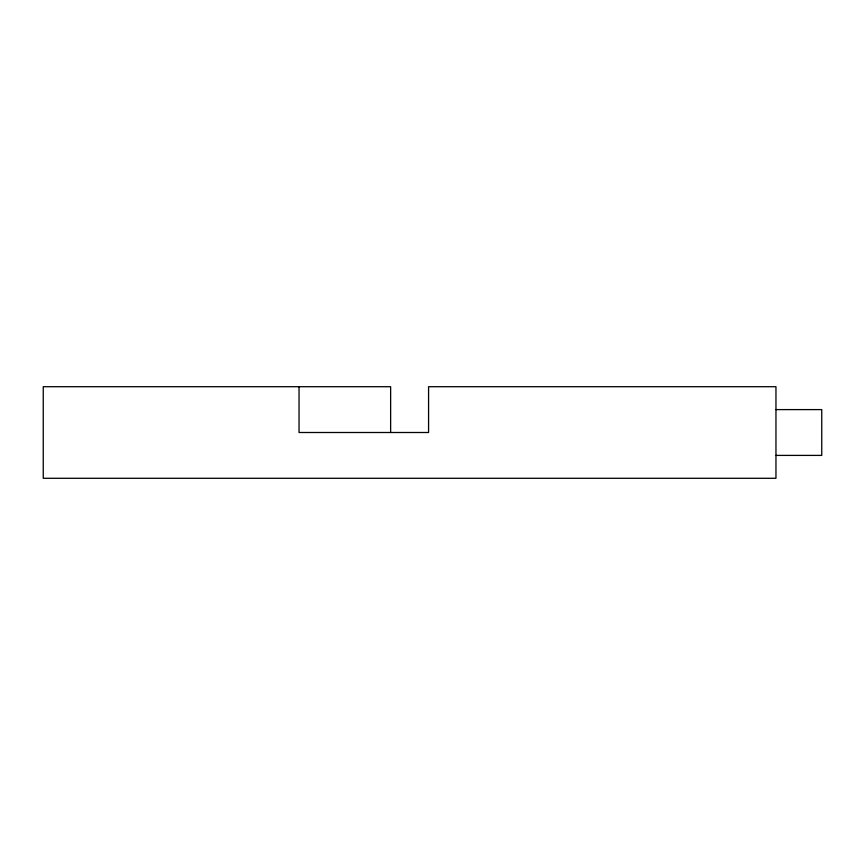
<?xml version="1.0" encoding="UTF-8"?>
<svg xmlns="http://www.w3.org/2000/svg" width="865" height="865" viewBox="0 0 865 865"><rect width="100%" height="100%" fill="white"/><g stroke="black" fill="none" stroke-linecap="round" stroke-linejoin="round"><path stroke-width="1.3" d="M775.959 409.599L821.75 409.599L821.75 455.401L775.959 455.401M390.634 432.5L390.634 386.709L43.25 386.709L43.25 478.291L775.959 478.291L775.959 386.709L428.575 386.709L428.575 432.5L299.041 432.5L299.041 386.709"/></g></svg>
